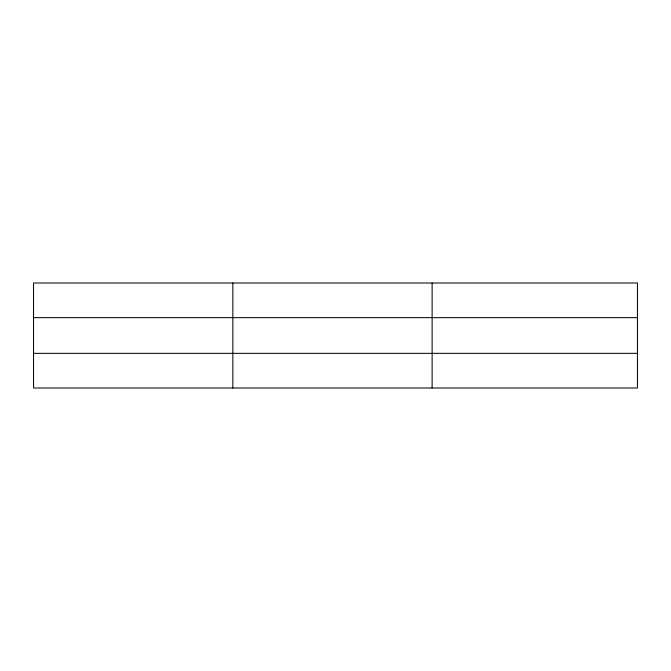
<?xml version="1.0" encoding="UTF-8"?>
<svg xmlns="http://www.w3.org/2000/svg" width="671" height="671" viewBox="0 0 671 671"><rect width="100%" height="100%" fill="white"/><g stroke="black" fill="none" stroke-linecap="round" stroke-linejoin="round"><path stroke-width="1.01" d="M232.837 387.997L232.837 283.003M432.124 387.997L432.124 283.003M637.45 353.349L637.45 387.997L33.55 387.997L33.55 283.003L637.45 283.003L637.45 353.349L33.55 353.349M33.55 317.651L637.45 317.651"/></g></svg>
